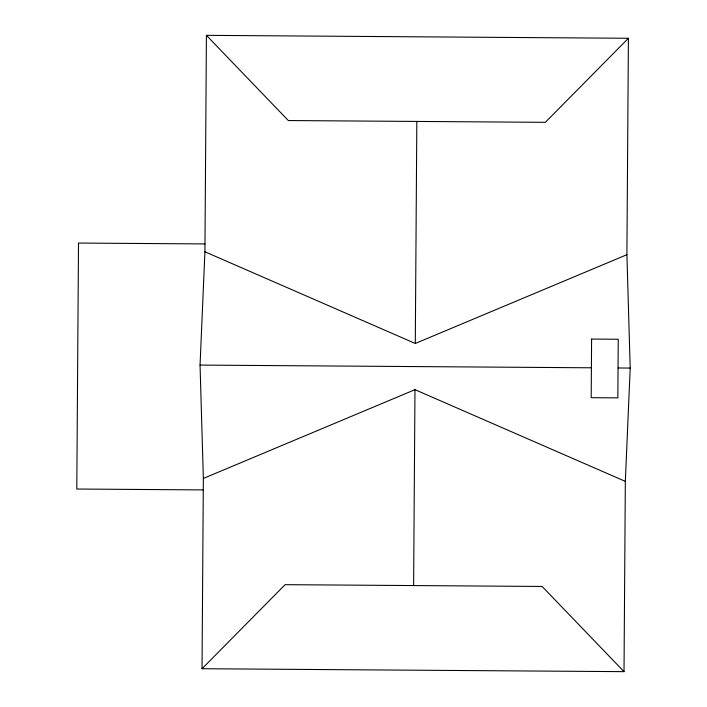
<?xml version="1.0" encoding="UTF-8"?>
<svg xmlns="http://www.w3.org/2000/svg" width="707" height="707" viewBox="0 0 707 707"><rect width="100%" height="100%" fill="white"/><g stroke="black" fill="none" stroke-linecap="round" stroke-linejoin="round"><path stroke-width="1.06" d="M202.034 668.725L203.351 478.445L200.054 365.086L204.924 251.78L206.426 35.35L628.408 38.275L626.906 254.697L630.202 368.064L625.333 481.37L624.016 671.65L202.034 668.725L285.098 584.671L542.128 586.457L624.016 671.65M413.613 585.564L414.974 389.672L625.333 481.37M204.924 251.78L415.292 343.469L416.83 121.436M628.408 38.275L545.344 122.329L288.315 120.544L206.426 35.35M415.292 343.469L626.906 254.697M203.351 478.445L414.974 389.672M204.977 243.933L78.504 243.058L76.798 489.032L203.28 489.907M200.054 365.086L591.397 367.79M618.051 367.976L630.202 368.064M591.6 339.068L591.193 397.688L617.847 397.873L618.245 339.254L591.6 339.068"/></g></svg>
